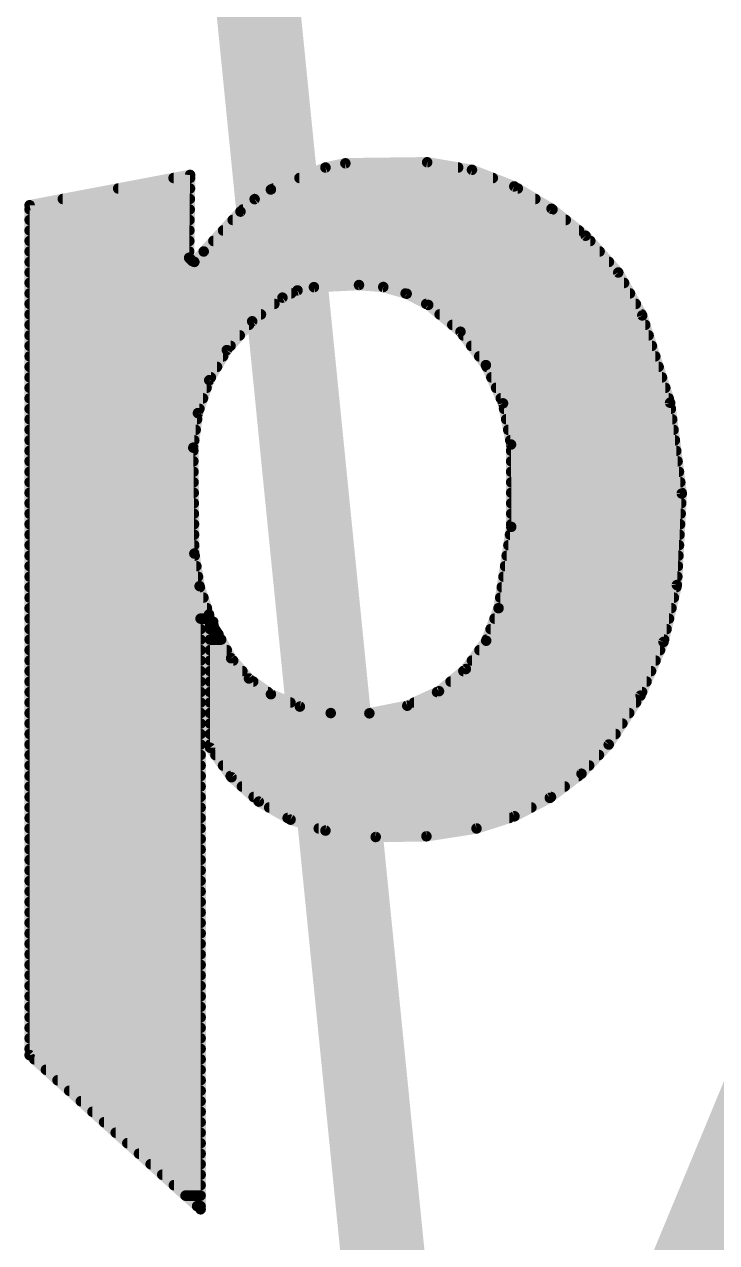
# Model space of a CAD drawing. Extents: x -3.5 to 25.7, y -2.5 to 53.5.
# Drawn here: x 6.977 to 8.654, y 25.21 to 28.16 of the extents above; entities that cross this region are included whole.
import ezdxf

# ---------------------------------------------------------------- set-up
doc = ezdxf.new("R2010")
doc.units = 0
doc.layers.add('21', color=41, linetype='CONTINUOUS')
doc.layers.add('22', color=40, linetype='CONTINUOUS')

msp = doc.modelspace()

# ---------------------------------------------------------------- linework, layer by layer
at = {"layer": '21', "const_width": 0.0254}
for points in [[(7.5743, 27.7597), (7.7064, 27.813)], [(7.7064, 27.813), (7.7546, 27.8232)], [(7.7064, 27.813), (8.0277, 27.813)], [(7.7546, 27.8232), (7.9527, 27.8257)], [(7.9527, 27.8257), (8.0612, 27.8073)], [(8.0612, 27.8073), (8.1636, 27.7673)], [(6.9901, 27.7216), (7.3787, 27.7952)], [(7.3386, 27.7876), (7.3786, 27.7876)], [(7.3787, 27.7952), (7.3762, 27.5946)], [(7.6434, 27.7876), (8.1117, 27.7876)], [(7.2045, 27.7622), (7.3783, 27.7622)], [(7.535, 27.7364), (7.5743, 27.7597)], [(7.5805, 27.7622), (8.1721, 27.7622)], [(8.1636, 27.7673), (8.2538, 27.7132)], [(6.9901, 25.6642), (6.9901, 27.7216)], [(7.0704, 27.7368), (7.378, 27.7368)], [(7.5006, 27.7063), (7.535, 27.7364)], [(7.5356, 27.7368), (8.2145, 27.7368)], [(8.2538, 27.7132), (8.3363, 27.6479)], [(6.9901, 27.7114), (7.3777, 27.7114)], [(6.9901, 27.686), (7.3773, 27.686)], [(7.4117, 27.6098), (7.5006, 27.7063)], [(7.4819, 27.686), (8.2882, 27.686)], [(7.5064, 27.7114), (8.2561, 27.7114)], [(6.9901, 27.6606), (7.377, 27.6606)], [(7.4585, 27.6606), (8.3203, 27.6606)], [(6.9901, 27.6352), (7.3767, 27.6352)], [(7.4351, 27.6352), (8.3476, 27.6352)], [(8.3363, 27.6479), (8.4154, 27.5589)], [(6.9901, 27.6098), (7.3764, 27.6098)], [(7.3889, 27.5844), (7.4117, 27.6098)], [(7.4117, 27.6098), (8.3702, 27.6098)], [(6.9901, 27.5844), (7.3889, 27.5844)], [(7.3762, 27.5946), (7.3838, 27.5869)], [(7.3838, 27.5869), (7.3889, 27.5844)], [(7.3889, 27.5844), (8.3928, 27.5844)], [(6.9901, 27.559), (8.4153, 27.559)], [(8.4154, 27.5589), (8.4734, 27.4549)], [(6.9901, 27.5336), (8.4295, 27.5336)], [(6.9901, 27.5082), (7.6235, 27.5082)], [(7.6387, 27.5155), (7.6022, 27.498)], [(7.6784, 27.5234), (7.6387, 27.5155)], [(7.7876, 27.5285), (7.6784, 27.5234)], [(7.8464, 27.5238), (7.7876, 27.5285)], [(7.903, 27.5075), (7.8464, 27.5238)], [(7.9005, 27.5082), (8.4437, 27.5082)], [(7.9553, 27.4803), (7.903, 27.5075)], [(6.9901, 27.4828), (7.5827, 27.4828)], [(7.6022, 27.498), (7.529, 27.4408)], [(7.9505, 27.4828), (8.4578, 27.4828)], [(8.0334, 27.4154), (7.9553, 27.4803)], [(6.9901, 27.4574), (7.5502, 27.4574)], [(7.9829, 27.4574), (8.472, 27.4574)], [(8.4734, 27.4549), (8.5408, 27.2436)], [(6.9901, 27.432), (7.5212, 27.432)], [(7.529, 27.4408), (7.4676, 27.371)], [(8.0135, 27.432), (8.4807, 27.432)], [(6.9901, 27.4066), (7.4989, 27.4066)], [(8.0948, 27.3346), (8.0334, 27.4154)], [(8.0401, 27.4066), (8.4888, 27.4066)], [(6.9901, 27.3812), (7.4766, 27.3812)], [(7.4676, 27.371), (7.425, 27.2982)], [(8.0594, 27.3812), (8.4969, 27.3812)], [(6.9901, 27.3558), (7.4587, 27.3558)], [(6.9901, 27.3304), (7.4439, 27.3304)], [(8.0787, 27.3558), (8.505, 27.3558)], [(8.1364, 27.242), (8.0948, 27.3346)], [(8.0967, 27.3304), (8.5131, 27.3304)], [(6.9901, 27.305), (7.429, 27.305)], [(8.1081, 27.305), (8.5212, 27.305)], [(6.9901, 27.2796), (7.4186, 27.2796)], [(7.425, 27.2982), (7.3976, 27.2184)], [(8.1195, 27.2796), (8.5293, 27.2796)], [(6.9901, 27.2542), (7.4099, 27.2542)], [(8.1309, 27.2542), (8.5374, 27.2542)], [(8.1559, 27.1424), (8.1364, 27.242)], [(8.5408, 27.2436), (8.5691, 27.0236)], [(6.9901, 27.2288), (7.4012, 27.2288)], [(7.3976, 27.2184), (7.3863, 27.1348)], [(8.1389, 27.2288), (8.5427, 27.2288)], [(6.9901, 27.2034), (7.3956, 27.2034)], [(8.1439, 27.2034), (8.546, 27.2034)], [(6.9901, 27.178), (7.3921, 27.178)], [(6.9901, 27.1526), (7.3887, 27.1526)], [(8.1489, 27.178), (8.5492, 27.178)], [(8.1539, 27.1526), (8.5525, 27.1526)], [(6.9901, 27.1272), (7.3864, 27.1272)], [(7.3863, 27.1348), (7.3889, 26.8783)], [(8.1562, 26.9431), (8.1559, 27.1424)], [(8.1559, 27.1272), (8.5558, 27.1272)], [(6.9901, 27.1018), (7.3866, 27.1018)], [(8.156, 27.1018), (8.559, 27.1018)], [(6.9901, 27.0764), (7.3869, 27.0764)], [(8.156, 27.0764), (8.5623, 27.0764)], [(6.9901, 27.051), (7.3871, 27.051)], [(8.1561, 27.051), (8.5656, 27.051)], [(6.9901, 27.0256), (7.3874, 27.0256)], [(8.1561, 27.0256), (8.5688, 27.0256)], [(8.5691, 27.0236), (8.5573, 26.8021)], [(6.9901, 27.0002), (7.3877, 27.0002)], [(8.1561, 27.0002), (8.5678, 27.0002)], [(6.9901, 26.9748), (7.3879, 26.9748)], [(6.9901, 26.9494), (7.3882, 26.9494)], [(8.1562, 26.9748), (8.5665, 26.9748)], [(8.1562, 26.9494), (8.5651, 26.9494)], [(6.9901, 26.924), (7.3884, 26.924)], [(8.1255, 26.7462), (8.1562, 26.9431)], [(8.1532, 26.924), (8.5638, 26.924)], [(6.9901, 26.8986), (7.3887, 26.8986)], [(8.1493, 26.8986), (8.5624, 26.8986)], [(6.9901, 26.8732), (7.3897, 26.8732)], [(7.3889, 26.8783), (7.4016, 26.7995)], [(8.1453, 26.8732), (8.5611, 26.8732)], [(6.9901, 26.8478), (7.3938, 26.8478)], [(8.1414, 26.8478), (8.5597, 26.8478)], [(6.9901, 26.8224), (7.3979, 26.8224)], [(7.4016, 26.7995), (7.4244, 26.731)], [(8.1374, 26.8224), (8.5584, 26.8224)], [(8.5573, 26.8021), (8.525, 26.6645)], [(6.9901, 26.797), (7.4024, 26.797)], [(6.9901, 26.7716), (7.4109, 26.7716)], [(8.1295, 26.7716), (8.5501, 26.7716)], [(8.1334, 26.797), (8.5561, 26.797)], [(6.9901, 26.7462), (7.4193, 26.7462)], [(8.0956, 26.6673), (8.1255, 26.7462)], [(8.1255, 26.7462), (8.5442, 26.7462)], [(6.9901, 26.7208), (7.4168, 26.7208)], [(7.4168, 26.7208), (7.4041, 26.7208)], [(7.4041, 26.7208), (7.4041, 25.2908)], [(7.4205, 26.7214), (7.4168, 26.7208)], [(7.4235, 26.7238), (7.4205, 26.7214)], [(7.4249, 26.7273), (7.4235, 26.7238)], [(7.4244, 26.731), (7.4249, 26.7273)], [(7.427, 26.7056), (7.4346, 26.7132)], [(7.4346, 26.7132), (7.4346, 26.7081)], [(8.1159, 26.7208), (8.5382, 26.7208)], [(6.9901, 26.6954), (7.4041, 26.6954)], [(7.427, 26.4084), (7.427, 26.7056)], [(7.427, 26.6954), (7.4387, 26.6954)], [(7.4346, 26.7081), (7.4366, 26.6984)], [(7.4366, 26.6984), (7.4422, 26.6903)], [(7.4422, 26.6903), (7.4473, 26.6827)], [(7.4473, 26.6827), (7.478, 26.625)], [(8.1062, 26.6954), (8.5323, 26.6954)], [(6.9901, 26.67), (7.4041, 26.67)], [(7.427, 26.67), (7.454, 26.67)], [(8.0464, 26.5988), (8.0956, 26.6673)], [(8.0966, 26.67), (8.5263, 26.67)], [(8.525, 26.6645), (8.4694, 26.5344)], [(6.9901, 26.6446), (7.4041, 26.6446)], [(7.427, 26.6446), (7.4675, 26.6446)], [(7.478, 26.625), (7.5211, 26.5758)], [(8.0793, 26.6446), (8.5165, 26.6446)], [(6.9901, 26.6192), (7.4041, 26.6192)], [(6.9901, 26.5938), (7.4041, 26.5938)], [(7.427, 26.6192), (7.483, 26.6192)], [(7.427, 26.5938), (7.5053, 26.5938)], [(7.9812, 26.5451), (8.0464, 26.5988)], [(8.0403, 26.5938), (8.4948, 26.5938)], [(8.061, 26.6192), (8.5057, 26.6192)], [(6.9901, 26.5684), (7.4041, 26.5684)], [(7.427, 26.5684), (7.5315, 26.5684)], [(7.5211, 26.5758), (7.5743, 26.5379)], [(8.0095, 26.5684), (8.4839, 26.5684)], [(6.9901, 26.543), (7.4041, 26.543)], [(7.427, 26.543), (7.5671, 26.543)], [(7.5743, 26.5379), (7.6444, 26.5079)], [(7.9045, 26.51), (7.9812, 26.5451)], [(7.9766, 26.543), (8.4731, 26.543)], [(8.4694, 26.5344), (8.3922, 26.416)], [(6.9901, 26.5176), (7.4041, 26.5176)], [(7.427, 26.5176), (7.6217, 26.5176)], [(7.6444, 26.5079), (7.7191, 26.4922)], [(7.8127, 26.4916), (7.9045, 26.51)], [(7.9211, 26.5176), (8.4584, 26.5176)], [(6.9901, 26.4922), (7.4041, 26.4922)], [(7.427, 26.4922), (7.7191, 26.4922)], [(7.7191, 26.4922), (7.8127, 26.4916)], [(7.8157, 26.4922), (8.4419, 26.4922)], [(6.9901, 26.4668), (7.4041, 26.4668)], [(7.427, 26.4668), (8.4253, 26.4668)], [(6.9901, 26.4414), (7.4041, 26.4414)], [(6.9901, 26.416), (7.4041, 26.416)], [(7.427, 26.4414), (8.4088, 26.4414)], [(7.427, 26.416), (8.3922, 26.416)], [(8.3922, 26.416), (8.3264, 26.3453)], [(6.9901, 26.3906), (7.4041, 26.3906)], [(7.479, 26.3368), (7.427, 26.4084)], [(7.4399, 26.3906), (8.3686, 26.3906)], [(6.9901, 26.3652), (7.4041, 26.3652)], [(7.4584, 26.3652), (8.3449, 26.3652)], [(6.9901, 26.3398), (7.4041, 26.3398)], [(7.4768, 26.3398), (8.3191, 26.3398)], [(7.545, 26.2778), (7.479, 26.3368)], [(8.3264, 26.3453), (8.2496, 26.2869)], [(6.9901, 26.3144), (7.4041, 26.3144)], [(7.5041, 26.3144), (8.2858, 26.3144)], [(6.9901, 26.289), (7.4041, 26.289)], [(7.5325, 26.289), (8.2524, 26.289)], [(7.622, 26.2341), (7.545, 26.2778)], [(8.2496, 26.2869), (8.164, 26.2423)], [(6.9901, 26.2636), (7.4041, 26.2636)], [(6.9901, 26.2382), (7.4041, 26.2382)], [(7.5701, 26.2636), (8.205, 26.2636)], [(7.6148, 26.2382), (8.1514, 26.2382)], [(8.164, 26.2423), (8.0721, 26.2128)], [(6.9901, 26.2128), (7.4041, 26.2128)], [(7.7064, 26.2077), (7.622, 26.2341)], [(7.6901, 26.2128), (8.0721, 26.2128)], [(8.0721, 26.2128), (7.9508, 26.1939)], [(6.9901, 26.1874), (7.4041, 26.1874)], [(7.8281, 26.1922), (7.7064, 26.2077)], [(7.9508, 26.1939), (7.8281, 26.1922)], [(6.9901, 26.162), (7.4041, 26.162)], [(6.9901, 26.1366), (7.4041, 26.1366)], [(6.9901, 26.1112), (7.4041, 26.1112)], [(6.9901, 26.0858), (7.4041, 26.0858)], [(6.9901, 26.0604), (7.4041, 26.0604)], [(6.9901, 26.035), (7.4041, 26.035)], [(6.9901, 26.0096), (7.4041, 26.0096)], [(6.9901, 25.9842), (7.4041, 25.9842)], [(6.9901, 25.9588), (7.4041, 25.9588)], [(6.9901, 25.9334), (7.4041, 25.9334)], [(6.9901, 25.908), (7.4041, 25.908)], [(6.9901, 25.8826), (7.4041, 25.8826)], [(6.9901, 25.8572), (7.4041, 25.8572)], [(6.9901, 25.8318), (7.4041, 25.8318)], [(6.9901, 25.8064), (7.4041, 25.8064)], [(6.9901, 25.781), (7.4041, 25.781)], [(6.9901, 25.7556), (7.4041, 25.7556)], [(6.9901, 25.7302), (7.4041, 25.7302)], [(6.9901, 25.7048), (7.4041, 25.7048)], [(6.9901, 25.6794), (7.4041, 25.6794)], [(7.4041, 25.2908), (6.9901, 25.6642)], [(7.0014, 25.654), (7.4041, 25.654)], [(7.0296, 25.6286), (7.4041, 25.6286)], [(7.0577, 25.6032), (7.4041, 25.6032)], [(7.0859, 25.5778), (7.4041, 25.5778)], [(7.1141, 25.5524), (7.4041, 25.5524)], [(7.1422, 25.527), (7.4041, 25.527)], [(7.1704, 25.5016), (7.4041, 25.5016)], [(7.1985, 25.4762), (7.4041, 25.4762)], [(7.2267, 25.4508), (7.4041, 25.4508)], [(7.2549, 25.4254), (7.4041, 25.4254)], [(7.283, 25.4), (7.4041, 25.4)], [(7.3112, 25.3746), (7.4041, 25.3746)], [(7.3394, 25.3492), (7.4041, 25.3492)], [(7.3675, 25.3238), (7.4041, 25.3238)], [(7.3957, 25.2984), (7.4041, 25.2984)]]:
    msp.add_lwpolyline(points, dxfattribs=at)
at = {"layer": '21', "const_width": 0.0127}
for points in [[(7.7064, 27.8194, 1), (7.7064, 27.8067)], [(7.7051, 27.8192, 1), (7.7077, 27.8068)], [(7.7088, 27.8071, 1), (7.704, 27.8189)], [(7.7545, 27.8295, 1), (7.7547, 27.8169)], [(7.7559, 27.817, 1), (7.7533, 27.8294)], [(7.9538, 27.832, 1), (7.9516, 27.8194)], [(7.9528, 27.8194, 1), (7.9526, 27.832)], [(8.0277, 27.8067, 1), (8.0277, 27.8194)], [(8.0635, 27.8133, 1), (8.0588, 27.8014)], [(8.0601, 27.8011, 1), (8.0622, 27.8136)], [(7.3386, 27.794, 1), (7.3386, 27.7813)], [(7.385, 27.7951, 1), (7.3724, 27.7953)], [(7.3799, 27.789, 1), (7.3775, 27.8014)], [(7.3786, 27.7813, 1), (7.3786, 27.794)], [(7.6434, 27.794, 1), (7.6434, 27.7813)], [(8.1117, 27.7813, 1), (8.1117, 27.794)], [(7.2045, 27.7686, 1), (7.2045, 27.7558)], [(7.3783, 27.7558, 1), (7.3783, 27.7686)], [(7.5719, 27.7656, 1), (7.5767, 27.7538)], [(7.5775, 27.7542, 1), (7.5711, 27.7652)], [(7.5805, 27.7686, 1), (7.5805, 27.7558)], [(8.1669, 27.7727, 1), (8.1603, 27.7619)], [(8.1613, 27.7614, 1), (8.1659, 27.7732)], [(8.1721, 27.7558, 1), (8.1721, 27.7686)], [(6.9965, 27.7216, 1), (6.9837, 27.7216)], [(6.9889, 27.7278, 1), (6.9913, 27.7154)], [(7.0704, 27.7432, 1), (7.0704, 27.7305)], [(7.378, 27.7305, 1), (7.378, 27.7432)], [(7.5317, 27.7419, 1), (7.5382, 27.731)], [(7.5356, 27.7432, 1), (7.5356, 27.7305)], [(7.5391, 27.7317, 1), (7.5308, 27.7412)], [(8.2145, 27.7305, 1), (8.2145, 27.7432)], [(8.2578, 27.7182, 1), (8.2499, 27.7082)], [(6.9901, 27.7178, 1), (6.9901, 27.705)], [(6.9901, 27.6924, 1), (6.9901, 27.6796)], [(7.3773, 27.6796, 1), (7.3773, 27.6924)], [(7.3777, 27.705, 1), (7.3777, 27.7178)], [(7.4819, 27.6924, 1), (7.4819, 27.6796)], [(7.4964, 27.7111, 1), (7.5048, 27.7015)], [(7.5053, 27.702, 1), (7.4959, 27.7106)], [(7.5064, 27.7178, 1), (7.5064, 27.705)], [(8.2506, 27.7078, 1), (8.2571, 27.7187)], [(8.2561, 27.705, 1), (8.2561, 27.7178)], [(8.2882, 27.6796, 1), (8.2882, 27.6924)], [(6.9901, 27.667, 1), (6.9901, 27.6543)], [(7.377, 27.6543, 1), (7.377, 27.667)], [(7.4585, 27.667, 1), (7.4585, 27.6543)], [(8.3203, 27.6543, 1), (8.3203, 27.667)], [(6.9901, 27.6416, 1), (6.9901, 27.6288)], [(7.3767, 27.6288, 1), (7.3767, 27.6416)], [(7.4351, 27.6416, 1), (7.4351, 27.6288)], [(8.341, 27.6521, 1), (8.3316, 27.6437)], [(8.3324, 27.6429, 1), (8.3402, 27.6529)], [(8.3476, 27.6288, 1), (8.3476, 27.6416)], [(6.9901, 27.6162, 1), (6.9901, 27.6034)], [(7.3764, 27.6034, 1), (7.3764, 27.6162)], [(7.4117, 27.6162, 1), (7.4117, 27.6034)], [(7.407, 27.6141, 1), (7.4164, 27.6055)], [(7.4164, 27.6056, 1), (7.407, 27.614)], [(8.3702, 27.6034, 1), (8.3702, 27.6162)], [(6.9901, 27.5908, 1), (6.9901, 27.5781)], [(7.3807, 27.5991, 1), (7.3717, 27.5901)], [(7.3699, 27.5947, 1), (7.3825, 27.5945)], [(7.3866, 27.5926, 1), (7.381, 27.5812)], [(7.3793, 27.5824, 1), (7.3883, 27.5914)], [(7.3889, 27.5908, 1), (7.3889, 27.5781)], [(7.3842, 27.5886, 1), (7.3936, 27.5802)], [(7.3861, 27.5787, 1), (7.3917, 27.5901)], [(7.3889, 27.5781, 1), (7.3889, 27.5908)], [(8.3928, 27.5781, 1), (8.3928, 27.5908)], [(6.9901, 27.5654, 1), (6.9901, 27.5526)], [(8.421, 27.562, 1), (8.4099, 27.5558)], [(8.4107, 27.5547, 1), (8.4202, 27.5631)], [(8.4153, 27.5526, 1), (8.4153, 27.5654)], [(6.9901, 27.54, 1), (6.9901, 27.5272)], [(6.9901, 27.5146, 1), (6.9901, 27.5019)], [(7.6235, 27.5019, 1), (7.6235, 27.5146)], [(7.6375, 27.5217, 1), (7.64, 27.5092)], [(7.6415, 27.5097, 1), (7.636, 27.5212)], [(7.6781, 27.5297, 1), (7.6787, 27.5171)], [(7.6796, 27.5172, 1), (7.6772, 27.5296)], [(7.7881, 27.5348, 1), (7.7871, 27.5222)], [(7.7879, 27.5222, 1), (7.7873, 27.5348)], [(7.8481, 27.5299, 1), (7.8446, 27.5177)], [(7.8458, 27.5174, 1), (7.8469, 27.5301)], [(7.9005, 27.5146, 1), (7.9005, 27.5019)], [(7.9059, 27.5131, 1), (7.9001, 27.5018)], [(7.9012, 27.5014, 1), (7.9048, 27.5136)], [(8.4295, 27.5272, 1), (8.4295, 27.54)], [(8.4437, 27.5019, 1), (8.4437, 27.5146)], [(6.9901, 27.4892, 1), (6.9901, 27.4764)], [(7.5827, 27.4764, 1), (7.5827, 27.4892)], [(7.5995, 27.5037, 1), (7.6049, 27.4923)], [(7.6061, 27.493, 1), (7.5983, 27.503)], [(7.9505, 27.4892, 1), (7.9505, 27.4764)], [(7.9594, 27.4852, 1), (7.9512, 27.4754)], [(7.9524, 27.4747, 1), (7.9582, 27.4859)], [(8.4578, 27.4764, 1), (8.4578, 27.4892)], [(6.9901, 27.4638, 1), (6.9901, 27.451)], [(7.5502, 27.451, 1), (7.5502, 27.4638)], [(7.9829, 27.4638, 1), (7.9829, 27.451)], [(8.4794, 27.4568, 1), (8.4674, 27.453)], [(8.4679, 27.4518, 1), (8.4789, 27.458)], [(8.472, 27.451, 1), (8.472, 27.4638)], [(6.9901, 27.4384, 1), (6.9901, 27.4257)], [(7.5212, 27.4257, 1), (7.5212, 27.4384)], [(7.525, 27.4458, 1), (7.5329, 27.4358)], [(7.5337, 27.4366, 1), (7.5242, 27.445)], [(8.0135, 27.4384, 1), (8.0135, 27.4257)], [(8.4807, 27.4257, 1), (8.4807, 27.4384)], [(6.9901, 27.413, 1), (6.9901, 27.4002)], [(7.4989, 27.4002, 1), (7.4989, 27.413)], [(8.0384, 27.4193, 1), (8.0283, 27.4116)], [(8.0293, 27.4106, 1), (8.0374, 27.4203)], [(8.0401, 27.413, 1), (8.0401, 27.4002)], [(8.4888, 27.4002, 1), (8.4888, 27.413)], [(6.9901, 27.3876, 1), (6.9901, 27.3748)], [(7.4628, 27.3752, 1), (7.4724, 27.3668)], [(7.4731, 27.3678, 1), (7.4621, 27.3742)], [(7.4766, 27.3748, 1), (7.4766, 27.3876)], [(8.0594, 27.3876, 1), (8.0594, 27.3748)], [(8.4969, 27.3748, 1), (8.4969, 27.3876)], [(6.9901, 27.3622, 1), (6.9901, 27.3495)], [(6.9901, 27.3368, 1), (6.9901, 27.324)], [(7.4439, 27.324, 1), (7.4439, 27.3368)], [(7.4587, 27.3495, 1), (7.4587, 27.3622)], [(8.0787, 27.3622, 1), (8.0787, 27.3495)], [(8.1006, 27.3372, 1), (8.089, 27.332)], [(8.0897, 27.3308, 1), (8.0999, 27.3385)], [(8.0967, 27.3368, 1), (8.0967, 27.324)], [(8.505, 27.3495, 1), (8.505, 27.3622)], [(8.5131, 27.324, 1), (8.5131, 27.3368)], [(6.9901, 27.3114, 1), (6.9901, 27.2986)], [(7.429, 27.2986, 1), (7.429, 27.3114)], [(8.1081, 27.3114, 1), (8.1081, 27.2986)], [(8.5212, 27.2986, 1), (8.5212, 27.3114)], [(6.9901, 27.286, 1), (6.9901, 27.2733)], [(7.4186, 27.2733, 1), (7.4186, 27.286)], [(7.4195, 27.3014, 1), (7.4305, 27.295)], [(7.431, 27.2961, 1), (7.419, 27.3002)], [(8.1195, 27.286, 1), (8.1195, 27.2733)], [(8.5293, 27.2733, 1), (8.5293, 27.286)], [(6.9901, 27.2606, 1), (6.9901, 27.2478)], [(7.4099, 27.2478, 1), (7.4099, 27.2606)], [(8.1309, 27.2606, 1), (8.1309, 27.2478)], [(8.1426, 27.2432, 1), (8.1301, 27.2408)], [(8.5471, 27.2444, 1), (8.5345, 27.2428)], [(8.5374, 27.2478, 1), (8.5374, 27.2606)], [(6.9901, 27.2352, 1), (6.9901, 27.2224)], [(7.4039, 27.2176, 1), (7.3913, 27.2193)], [(7.3916, 27.2205, 1), (7.4036, 27.2163)], [(7.4012, 27.2224, 1), (7.4012, 27.2352)], [(8.1306, 27.2394, 1), (8.1421, 27.2446)], [(8.1389, 27.2352, 1), (8.1389, 27.2224)], [(8.5348, 27.2417, 1), (8.5469, 27.2455)], [(8.5427, 27.2224, 1), (8.5427, 27.2352)], [(6.9901, 27.2098, 1), (6.9901, 27.1971)], [(7.3956, 27.1971, 1), (7.3956, 27.2098)], [(8.1439, 27.2098, 1), (8.1439, 27.1971)], [(8.546, 27.1971, 1), (8.546, 27.2098)], [(6.9901, 27.1844, 1), (6.9901, 27.1716)], [(6.9901, 27.159, 1), (6.9901, 27.1462)], [(7.3887, 27.1462, 1), (7.3887, 27.159)], [(7.3921, 27.1716, 1), (7.3921, 27.1844)], [(8.1489, 27.1844, 1), (8.1489, 27.1716)], [(8.1539, 27.159, 1), (8.1539, 27.1462)], [(8.5492, 27.1716, 1), (8.5492, 27.1844)], [(8.5525, 27.1462, 1), (8.5525, 27.159)], [(6.9901, 27.1336, 1), (6.9901, 27.1209)], [(7.3926, 27.1349, 1), (7.38, 27.1347)], [(7.38, 27.1356, 1), (7.3926, 27.134)], [(7.3864, 27.1209, 1), (7.3864, 27.1336)], [(8.1559, 27.1336, 1), (8.1559, 27.1209)], [(8.1622, 27.1424, 1), (8.1496, 27.1424)], [(8.1497, 27.1412, 1), (8.1621, 27.1436)], [(8.5558, 27.1209, 1), (8.5558, 27.1336)], [(6.9901, 27.1082, 1), (6.9901, 27.0954)], [(7.3866, 27.0954, 1), (7.3866, 27.1082)], [(8.156, 27.1082, 1), (8.156, 27.0954)], [(8.559, 27.0954, 1), (8.559, 27.1082)], [(6.9901, 27.0828, 1), (6.9901, 27.07)], [(7.3869, 27.07, 1), (7.3869, 27.0828)], [(8.156, 27.0828, 1), (8.156, 27.07)], [(8.5623, 27.07, 1), (8.5623, 27.0828)], [(6.9901, 27.0574, 1), (6.9901, 27.0447)], [(7.3871, 27.0447, 1), (7.3871, 27.0574)], [(8.1561, 27.0574, 1), (8.1561, 27.0447)], [(8.5656, 27.0447, 1), (8.5656, 27.0574)], [(6.9901, 27.032, 1), (6.9901, 27.0192)], [(7.3874, 27.0192, 1), (7.3874, 27.032)], [(8.1561, 27.032, 1), (8.1561, 27.0192)], [(8.5754, 27.0233, 1), (8.5627, 27.0239)], [(8.5628, 27.0228, 1), (8.5754, 27.0244)], [(8.5688, 27.0192, 1), (8.5688, 27.032)], [(6.9901, 27.0066, 1), (6.9901, 26.9938)], [(7.3877, 26.9938, 1), (7.3877, 27.0066)], [(8.1561, 27.0066, 1), (8.1561, 26.9938)], [(8.5678, 26.9938, 1), (8.5678, 27.0066)], [(6.9901, 26.9812, 1), (6.9901, 26.9685)], [(6.9901, 26.9558, 1), (6.9901, 26.943)], [(7.3879, 26.9685, 1), (7.3879, 26.9812)], [(7.3882, 26.943, 1), (7.3882, 26.9558)], [(8.1562, 26.9812, 1), (8.1562, 26.9685)], [(8.1562, 26.9558, 1), (8.1562, 26.943)], [(8.5651, 26.943, 1), (8.5651, 26.9558)], [(8.5665, 26.9685, 1), (8.5665, 26.9812)], [(6.9901, 26.9304, 1), (6.9901, 26.9177)], [(7.3884, 26.9177, 1), (7.3884, 26.9304)], [(8.1532, 26.9304, 1), (8.1532, 26.9177)], [(8.1499, 26.9431, 1), (8.1626, 26.9431)], [(8.1625, 26.9421, 1), (8.15, 26.9441)], [(8.5638, 26.9177, 1), (8.5638, 26.9304)], [(6.9901, 26.905, 1), (6.9901, 26.8923)], [(7.3887, 26.8923, 1), (7.3887, 26.905)], [(8.1493, 26.905, 1), (8.1493, 26.8923)], [(8.5624, 26.8923, 1), (8.5624, 26.905)], [(6.9901, 26.8796, 1), (6.9901, 26.8668)], [(7.3952, 26.8793, 1), (7.3826, 26.8773)], [(7.3826, 26.8782, 1), (7.3952, 26.8784)], [(7.3897, 26.8668, 1), (7.3897, 26.8796)], [(8.1453, 26.8796, 1), (8.1453, 26.8668)], [(8.5611, 26.8668, 1), (8.5611, 26.8796)], [(6.9901, 26.8542, 1), (6.9901, 26.8415)], [(7.3938, 26.8415, 1), (7.3938, 26.8542)], [(8.1414, 26.8542, 1), (8.1414, 26.8415)], [(8.5597, 26.8415, 1), (8.5597, 26.8542)], [(6.9901, 26.8288, 1), (6.9901, 26.8161)], [(7.4076, 26.8015, 1), (7.3956, 26.7975)], [(7.3979, 26.8161, 1), (7.3979, 26.8288)], [(8.1374, 26.8288, 1), (8.1374, 26.8161)], [(8.5635, 26.8006, 1), (8.5511, 26.8036)], [(8.5584, 26.8161, 1), (8.5584, 26.8288)], [(6.9901, 26.8034, 1), (6.9901, 26.7906)], [(6.9901, 26.778, 1), (6.9901, 26.7653)], [(7.3953, 26.7985, 1), (7.4079, 26.8005)], [(7.4024, 26.7906, 1), (7.4024, 26.8034)], [(7.4109, 26.7653, 1), (7.4109, 26.778)], [(8.1295, 26.778, 1), (8.1295, 26.7653)], [(8.1334, 26.8034, 1), (8.1334, 26.7906)], [(8.5501, 26.7653, 1), (8.5501, 26.778)], [(8.551, 26.8024, 1), (8.5636, 26.8018)], [(8.5561, 26.7906, 1), (8.5561, 26.8034)], [(6.9901, 26.7526, 1), (6.9901, 26.7399)], [(7.4193, 26.7399, 1), (7.4193, 26.7526)], [(8.1255, 26.7526, 1), (8.1255, 26.7399)], [(8.1192, 26.7472, 1), (8.1318, 26.7452)], [(8.1314, 26.7439, 1), (8.1196, 26.7485)], [(8.5442, 26.7399, 1), (8.5442, 26.7526)], [(6.9901, 26.7272, 1), (6.9901, 26.7144)], [(7.4041, 26.7272, 1), (7.4041, 26.7144)], [(7.4105, 26.7208, 1), (7.3978, 26.7208)], [(7.4158, 26.7271, 1), (7.4178, 26.7145)], [(7.4166, 26.7264, 1), (7.4245, 26.7164)], [(7.4168, 26.7144, 1), (7.4168, 26.7272)], [(7.4168, 26.7144, 1), (7.4168, 26.7272)], [(7.4176, 26.7261, 1), (7.4294, 26.7214)], [(7.4307, 26.7318, 1), (7.4181, 26.7302)], [(7.4184, 26.729, 1), (7.4304, 26.733)], [(7.4186, 26.7264, 1), (7.4312, 26.7281)], [(7.4308, 26.7249, 1), (7.419, 26.7296)], [(7.4274, 26.7188, 1), (7.4195, 26.7287)], [(7.4215, 26.7151, 1), (7.4195, 26.7277)], [(7.441, 26.7132, 1), (7.4283, 26.7132)], [(7.4391, 26.7087, 1), (7.4301, 26.7177)], [(8.1159, 26.7272, 1), (8.1159, 26.7144)], [(8.5382, 26.7144, 1), (8.5382, 26.7272)], [(6.9901, 26.7018, 1), (6.9901, 26.6891)], [(7.4041, 26.6891, 1), (7.4041, 26.7018)], [(7.4334, 26.7056, 1), (7.4207, 26.7056)], [(7.4225, 26.7101, 1), (7.4315, 26.7011)], [(7.427, 26.7018, 1), (7.427, 26.6891)], [(7.4408, 26.7094, 1), (7.4284, 26.7068)], [(7.4283, 26.7081, 1), (7.441, 26.7081)], [(7.4418, 26.702, 1), (7.4314, 26.6948)], [(7.4304, 26.6972, 1), (7.4428, 26.6997)], [(7.4475, 26.6938, 1), (7.4369, 26.6868)], [(7.437, 26.6867, 1), (7.4474, 26.6939)], [(7.4387, 26.6891, 1), (7.4387, 26.7018)], [(7.4529, 26.6857, 1), (7.4417, 26.6797)], [(8.1062, 26.7018, 1), (8.1062, 26.6891)], [(8.5323, 26.6891, 1), (8.5323, 26.7018)], [(6.9901, 26.6764, 1), (6.9901, 26.6637)], [(7.4041, 26.6637, 1), (7.4041, 26.6764)], [(7.427, 26.6764, 1), (7.427, 26.6637)], [(7.442, 26.6792, 1), (7.4526, 26.6862)], [(7.454, 26.6637, 1), (7.454, 26.6764)], [(8.0896, 26.6696, 1), (8.1015, 26.6651)], [(8.0966, 26.6764, 1), (8.0966, 26.6637)], [(8.1007, 26.6636, 1), (8.0904, 26.671)], [(8.5188, 26.6659, 1), (8.5312, 26.663)], [(8.5308, 26.662, 1), (8.5192, 26.6669)], [(8.5263, 26.6637, 1), (8.5263, 26.6764)], [(6.9901, 26.651, 1), (6.9901, 26.6382)], [(7.4041, 26.6382, 1), (7.4041, 26.651)], [(7.427, 26.651, 1), (7.427, 26.6382)], [(7.4675, 26.6382, 1), (7.4675, 26.651)], [(7.4827, 26.6292, 1), (7.4732, 26.6208)], [(7.4724, 26.622, 1), (7.4836, 26.628)], [(8.0793, 26.651, 1), (8.0793, 26.6382)], [(8.5165, 26.6382, 1), (8.5165, 26.651)], [(6.9901, 26.6256, 1), (6.9901, 26.6129)], [(6.9901, 26.6002, 1), (6.9901, 26.5875)], [(7.4041, 26.6129, 1), (7.4041, 26.6256)], [(7.4041, 26.5875, 1), (7.4041, 26.6002)], [(7.427, 26.6256, 1), (7.427, 26.6129)], [(7.427, 26.6002, 1), (7.427, 26.5875)], [(7.483, 26.6129, 1), (7.483, 26.6256)], [(7.5053, 26.5875, 1), (7.5053, 26.6002)], [(8.0403, 26.6002, 1), (8.0403, 26.5875)], [(8.0412, 26.6025, 1), (8.0515, 26.5951)], [(8.0504, 26.5939, 1), (8.0423, 26.6037)], [(8.061, 26.6256, 1), (8.061, 26.6129)], [(8.4948, 26.5875, 1), (8.4948, 26.6002)], [(8.5057, 26.6129, 1), (8.5057, 26.6256)], [(6.9901, 26.5748, 1), (6.9901, 26.562)], [(7.4041, 26.562, 1), (7.4041, 26.5748)], [(7.427, 26.5748, 1), (7.427, 26.562)], [(7.5248, 26.581, 1), (7.5174, 26.5707)], [(7.5163, 26.5717, 1), (7.5258, 26.58)], [(7.5315, 26.562, 1), (7.5315, 26.5748)], [(8.0095, 26.5748, 1), (8.0095, 26.562)], [(8.4839, 26.562, 1), (8.4839, 26.5748)], [(6.9901, 26.5494, 1), (6.9901, 26.5367)], [(7.4041, 26.5367, 1), (7.4041, 26.5494)], [(7.427, 26.5494, 1), (7.427, 26.5367)], [(7.5671, 26.5367, 1), (7.5671, 26.5494)], [(7.5768, 26.5437, 1), (7.5718, 26.5321)], [(7.5706, 26.5327, 1), (7.578, 26.5431)], [(7.9766, 26.5494, 1), (7.9766, 26.5367)], [(7.9772, 26.55, 1), (7.9853, 26.5402)], [(7.9839, 26.5393, 1), (7.9786, 26.5509)], [(8.4747, 26.531, 1), (8.4641, 26.5379)], [(8.4731, 26.5367, 1), (8.4731, 26.5494)], [(6.9901, 26.524, 1), (6.9901, 26.5113)], [(7.4041, 26.5113, 1), (7.4041, 26.524)], [(7.427, 26.524, 1), (7.427, 26.5113)], [(7.6217, 26.5113, 1), (7.6217, 26.524)], [(7.6457, 26.5141, 1), (7.6431, 26.5017)], [(7.6419, 26.502, 1), (7.6469, 26.5137)], [(7.9019, 26.5158, 1), (7.9071, 26.5042)], [(7.9057, 26.5038, 1), (7.9033, 26.5162)], [(7.9211, 26.524, 1), (7.9211, 26.5113)], [(8.4584, 26.5113, 1), (8.4584, 26.524)], [(8.4636, 26.5369, 1), (8.4752, 26.532)], [(6.9901, 26.4986, 1), (6.9901, 26.4858)], [(7.4041, 26.4858, 1), (7.4041, 26.4986)], [(7.427, 26.4986, 1), (7.427, 26.4858)], [(7.7191, 26.4985, 1), (7.7191, 26.4859)], [(7.7178, 26.486, 1), (7.7204, 26.4984)], [(7.7191, 26.4858, 1), (7.7191, 26.4986)], [(7.8115, 26.4978, 1), (7.814, 26.4854)], [(7.8157, 26.4986, 1), (7.8157, 26.4858)], [(7.8127, 26.4853, 1), (7.8128, 26.498)], [(8.4419, 26.4858, 1), (8.4419, 26.4986)], [(6.9901, 26.4732, 1), (6.9901, 26.4605)], [(7.4041, 26.4605, 1), (7.4041, 26.4732)], [(7.427, 26.4732, 1), (7.427, 26.4605)], [(8.4253, 26.4605, 1), (8.4253, 26.4732)], [(6.9901, 26.4478, 1), (6.9901, 26.4351)], [(6.9901, 26.4224, 1), (6.9901, 26.4096)], [(7.4041, 26.4351, 1), (7.4041, 26.4478)], [(7.4041, 26.4096, 1), (7.4041, 26.4224)], [(7.427, 26.4478, 1), (7.427, 26.4351)], [(7.427, 26.4224, 1), (7.427, 26.4096)], [(8.3968, 26.4117, 1), (8.3876, 26.4203)], [(8.3922, 26.4096, 1), (8.3922, 26.4224)], [(8.4088, 26.4351, 1), (8.4088, 26.4478)], [(6.9901, 26.397, 1), (6.9901, 26.3843)], [(7.4041, 26.3843, 1), (7.4041, 26.397)], [(7.4321, 26.4121, 1), (7.4219, 26.4047)], [(7.4207, 26.4084, 1), (7.4334, 26.4084)], [(7.4399, 26.397, 1), (7.4399, 26.3843)], [(8.3686, 26.3843, 1), (8.3686, 26.397)], [(8.3869, 26.4195, 1), (8.3975, 26.4125)], [(6.9901, 26.3716, 1), (6.9901, 26.3589)], [(7.4041, 26.3589, 1), (7.4041, 26.3716)], [(7.4584, 26.3716, 1), (7.4584, 26.3589)], [(8.3449, 26.3589, 1), (8.3449, 26.3716)], [(6.9901, 26.3462, 1), (6.9901, 26.3334)], [(7.4041, 26.3334, 1), (7.4041, 26.3462)], [(7.4768, 26.3462, 1), (7.4768, 26.3334)], [(7.4833, 26.3415, 1), (7.4748, 26.3321)], [(7.4739, 26.3331, 1), (7.4842, 26.3405)], [(8.3191, 26.3334, 1), (8.3191, 26.3462)], [(8.3218, 26.3497, 1), (8.3311, 26.341)], [(8.3303, 26.3403, 1), (8.3226, 26.3504)], [(6.9901, 26.3208, 1), (6.9901, 26.3081)], [(7.4041, 26.3081, 1), (7.4041, 26.3208)], [(7.5041, 26.3208, 1), (7.5041, 26.3081)], [(8.2858, 26.3081, 1), (8.2858, 26.3208)], [(6.9901, 26.2954, 1), (6.9901, 26.2827)], [(7.4041, 26.2827, 1), (7.4041, 26.2954)], [(7.5325, 26.2954, 1), (7.5325, 26.2827)], [(7.5481, 26.2834, 1), (7.5419, 26.2723)], [(7.5408, 26.2731, 1), (7.5492, 26.2826)], [(8.2458, 26.2919, 1), (8.2535, 26.2818)], [(8.2526, 26.2812, 1), (8.2467, 26.2925)], [(8.2524, 26.2827, 1), (8.2524, 26.2954)], [(6.9901, 26.27, 1), (6.9901, 26.2572)], [(6.9901, 26.2446, 1), (6.9901, 26.2319)], [(7.4041, 26.2572, 1), (7.4041, 26.27)], [(7.4041, 26.2319, 1), (7.4041, 26.2446)], [(7.5701, 26.27, 1), (7.5701, 26.2572)], [(7.6148, 26.2446, 1), (7.6148, 26.2319)], [(8.1514, 26.2319, 1), (8.1514, 26.2446)], [(8.1611, 26.2479, 1), (8.167, 26.2366)], [(8.166, 26.2362, 1), (8.1621, 26.2483)], [(8.205, 26.2572, 1), (8.205, 26.27)], [(6.9901, 26.2192, 1), (6.9901, 26.2065)], [(7.4041, 26.2065, 1), (7.4041, 26.2192)], [(7.6238, 26.2402, 1), (7.6201, 26.2281)], [(7.6188, 26.2286, 1), (7.6251, 26.2397)], [(7.6901, 26.2192, 1), (7.6901, 26.2065)], [(8.0702, 26.2188, 1), (8.074, 26.2068)], [(8.0731, 26.2065, 1), (8.0711, 26.2191)], [(8.0721, 26.2065, 1), (8.0721, 26.2192)], [(6.9901, 26.1938, 1), (6.9901, 26.181)], [(7.4041, 26.181, 1), (7.4041, 26.1938)], [(7.7072, 26.214, 1), (7.7056, 26.2014)], [(7.7045, 26.2016, 1), (7.7083, 26.2138)], [(7.828, 26.1985, 1), (7.8282, 26.1858)], [(7.8273, 26.1859, 1), (7.8289, 26.1985)], [(7.9499, 26.2002, 1), (7.9518, 26.1876)], [(7.9509, 26.1875, 1), (7.9508, 26.2002)], [(6.9901, 26.1684, 1), (6.9901, 26.1557)], [(7.4041, 26.1557, 1), (7.4041, 26.1684)], [(6.9901, 26.143, 1), (6.9901, 26.1303)], [(7.4041, 26.1303, 1), (7.4041, 26.143)], [(6.9901, 26.1176, 1), (6.9901, 26.1048)], [(7.4041, 26.1048, 1), (7.4041, 26.1176)], [(6.9901, 26.0922, 1), (6.9901, 26.0795)], [(7.4041, 26.0795, 1), (7.4041, 26.0922)], [(6.9901, 26.0668, 1), (6.9901, 26.0541)], [(6.9901, 26.0414, 1), (6.9901, 26.0286)], [(7.4041, 26.0541, 1), (7.4041, 26.0668)], [(7.4041, 26.0286, 1), (7.4041, 26.0414)], [(6.9901, 26.016, 1), (6.9901, 26.0033)], [(7.4041, 26.0033, 1), (7.4041, 26.016)], [(6.9901, 25.9906, 1), (6.9901, 25.9779)], [(7.4041, 25.9779, 1), (7.4041, 25.9906)], [(6.9901, 25.9652, 1), (6.9901, 25.9524)], [(7.4041, 25.9524, 1), (7.4041, 25.9652)], [(6.9901, 25.9398, 1), (6.9901, 25.9271)], [(7.4041, 25.9271, 1), (7.4041, 25.9398)], [(6.9901, 25.9144, 1), (6.9901, 25.9017)], [(7.4041, 25.9017, 1), (7.4041, 25.9144)], [(6.9901, 25.889, 1), (6.9901, 25.8762)], [(6.9901, 25.8636, 1), (6.9901, 25.8509)], [(7.4041, 25.8762, 1), (7.4041, 25.889)], [(7.4041, 25.8509, 1), (7.4041, 25.8636)], [(6.9901, 25.8382, 1), (6.9901, 25.8255)], [(7.4041, 25.8255, 1), (7.4041, 25.8382)], [(6.9901, 25.8128, 1), (6.9901, 25.8)], [(7.4041, 25.8, 1), (7.4041, 25.8128)], [(6.9901, 25.7874, 1), (6.9901, 25.7747)], [(7.4041, 25.7747, 1), (7.4041, 25.7874)], [(6.9901, 25.762, 1), (6.9901, 25.7492)], [(7.4041, 25.7492, 1), (7.4041, 25.762)], [(6.9901, 25.7366, 1), (6.9901, 25.7238)], [(7.4041, 25.7238, 1), (7.4041, 25.7366)], [(6.9901, 25.6858, 1), (6.9901, 25.673)], [(6.9901, 25.7112, 1), (6.9901, 25.6985)], [(7.4041, 25.6985, 1), (7.4041, 25.7112)], [(7.4041, 25.673, 1), (7.4041, 25.6858)], [(6.9837, 25.6642, 1), (6.9965, 25.6642)], [(6.9944, 25.6689, 1), (6.9858, 25.6595)], [(7.0014, 25.6604, 1), (7.0014, 25.6476)], [(7.4041, 25.6476, 1), (7.4041, 25.6604)], [(7.0296, 25.635, 1), (7.0296, 25.6223)], [(7.4041, 25.6223, 1), (7.4041, 25.635)], [(7.0577, 25.6096, 1), (7.0577, 25.5968)], [(7.4041, 25.5968, 1), (7.4041, 25.6096)], [(7.0859, 25.5842, 1), (7.0859, 25.5714)], [(7.4041, 25.5714, 1), (7.4041, 25.5842)], [(7.1141, 25.5588, 1), (7.1141, 25.5461)], [(7.4041, 25.5461, 1), (7.4041, 25.5588)], [(7.1422, 25.5334, 1), (7.1422, 25.5206)], [(7.1704, 25.508, 1), (7.1704, 25.4952)], [(7.4041, 25.5206, 1), (7.4041, 25.5334)], [(7.4041, 25.4952, 1), (7.4041, 25.508)], [(7.1985, 25.4826, 1), (7.1985, 25.4699)], [(7.4041, 25.4699, 1), (7.4041, 25.4826)], [(7.2267, 25.4572, 1), (7.2267, 25.4444)], [(7.4041, 25.4444, 1), (7.4041, 25.4572)], [(7.2549, 25.4318, 1), (7.2549, 25.419)], [(7.4041, 25.419, 1), (7.4041, 25.4318)], [(7.283, 25.4064, 1), (7.283, 25.3937)], [(7.4041, 25.3937, 1), (7.4041, 25.4064)], [(7.3112, 25.381, 1), (7.3112, 25.3682)], [(7.4041, 25.3682, 1), (7.4041, 25.381)], [(7.3394, 25.3556, 1), (7.3394, 25.3428)], [(7.3675, 25.3302, 1), (7.3675, 25.3175)], [(7.4041, 25.3428, 1), (7.4041, 25.3556)], [(7.4041, 25.3175, 1), (7.4041, 25.3302)], [(7.3957, 25.3048, 1), (7.3957, 25.292)], [(7.4041, 25.292, 1), (7.4041, 25.3048)], [(7.3978, 25.2908, 1), (7.4105, 25.2908)], [(7.3998, 25.2861, 1), (7.4084, 25.2955)]]:
    msp.add_lwpolyline(points, format="xyb", dxfattribs=at)
at = {"layer": '22', "const_width": 0.2032}
for points in [[(8.255, 21.082), (7.366, 29.972)], [(10.541, 29.845), (8.382, 24.638)]]:
    msp.add_lwpolyline(points, dxfattribs=at)

doc.saveas('drawing.dxf')
